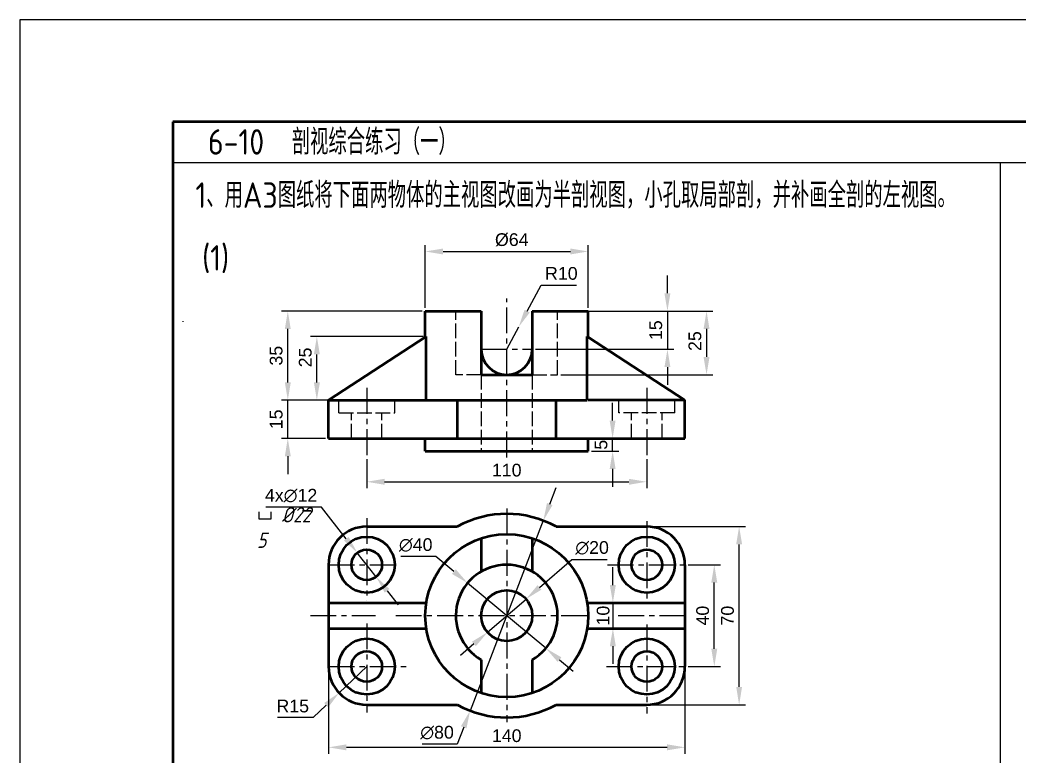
# Model space of a CAD drawing. Header units: millimetres. Extents: x 1492 to 3123, y 858 to 2069.
# Drawn here: x 2344.8 to 2541, y 1293.5 to 1438.1 of the extents above; entities that cross this region are included whole.
import ezdxf

# ---------------------------------------------------------------- set-up
doc = ezdxf.new("R2010")
doc.units = ezdxf.units.MM
doc.header["$LTSCALE"] = 0.8
doc.linetypes.add('ACAD_ISO02W100', pattern=[15, 12, -3])
doc.linetypes.add('CENTER', pattern=[50.8, 31.75, -6.35, 6.35, -6.35])
for name, color, linetype in [('3中心线层', 1, 'CENTER'), ('4虚线层', 6, 'ACAD_ISO02W100'), ('中心线', 7, 'CENTER'), ('尺寸标注', 250, 'Continuous'), ('文字', 7, 'Continuous'), ('细实线', 7, 'Continuous')]:
    doc.layers.add(name, color=color, linetype=linetype)
doc.layers.add('粗实线', color=7, linetype='Continuous', lineweight=53)
doc.styles.get("Standard").update_dxf_attribs({"font": 'ARIAL.TTF'})
doc.styles.add('汉字', font='gbenor.shx', dxfattribs={"height": 5, "bigfont": 'gbcbig.shx'})
doc.dimstyles.new('副本 ISO-26', dxfattribs={"dimtxt": 2.5, "dimasz": 3.5, "dimexe": 1.25, "dimexo": 0.625, "dimgap": 1, "dimtad": 1, "dimtoh": 1, "dimlfac": 2, "dimtxsty": 'Standard', "dimcen": 2.5, "dimadec": 0, "dimazin": 0, "dimtfac": 1, "dimtmove": 0, "dimatfit": 1, "dimfxl": 0, "dimarcsym": 0})

# ---------------------------------------------------------------- blocks, each defined once
blk = doc.blocks.new('*D32')
at = {"layer": 'Defpoints', "color": 0}
for p in [(2411.07, 1333.41), (2414.77, 1328.68)]:
    blk.add_point(p, dxfattribs=at)
at = {"layer": '尺寸标注', "color": 0, "lineweight": -2}
for p, q in [((2404.06, 1342.36), (2393.09, 1342.36)), ((2408.91, 1336.16), (2404.06, 1342.36)), ((2414.77, 1328.68), (2411.07, 1333.41)), ((2416.93, 1325.93), (2419.09, 1323.17))]:
    blk.add_line(p, q, dxfattribs=at)
at = {"layer": '尺寸标注', "color": 0}
for points in [[(2409.37, 1336.52), (2408.46, 1335.8), (2411.07, 1333.41)], [(2417.39, 1326.29), (2416.47, 1325.57), (2414.77, 1328.68)]]:
    blk.add_solid(points, dxfattribs=at)
at = {"layer": '尺寸标注', "color": 0, "insert": (2398.07, 1344.62), "char_height": 2.5, "attachment_point": 5}
blk.add_mtext('4x∅12', dxfattribs=at)
blk = doc.blocks.new('*D67')
at = {"layer": 'Defpoints', "color": 0}
for p in [(2475.42, 1331.05), (2481.19, 1331.05), (2475.42, 1311.05)]:
    blk.add_point(p, dxfattribs=at)
at = {"layer": '尺寸标注', "color": 0, "lineweight": -2}
for p, q in [((2476.05, 1331.05), (2482.44, 1331.05)), ((2481.19, 1314.55), (2481.19, 1327.55)), ((2476.05, 1311.05), (2482.44, 1311.05))]:
    blk.add_line(p, q, dxfattribs=at)
at = {"layer": '尺寸标注', "color": 0}
for points in [[(2480.6, 1327.55), (2481.77, 1327.55), (2481.19, 1331.05)], [(2480.6, 1314.55), (2481.77, 1314.55), (2481.19, 1311.05)]]:
    blk.add_solid(points, dxfattribs=at)
at = {"layer": '尺寸标注', "color": 0, "insert": (2478.91, 1321.05), "char_height": 2.5, "attachment_point": 5, "rotation": 90}
blk.add_mtext('40', dxfattribs=at)
blk = doc.blocks.new('*D68')
at = {"layer": 'Defpoints', "color": 0}
for p in [(2467.92, 1338.55), (2486.07, 1338.55), (2467.92, 1303.55)]:
    blk.add_point(p, dxfattribs=at)
at = {"layer": '尺寸标注', "color": 0, "lineweight": -2}
for p, q in [((2468.55, 1338.55), (2487.32, 1338.55)), ((2486.07, 1307.05), (2486.07, 1335.05)), ((2468.55, 1303.55), (2487.32, 1303.55))]:
    blk.add_line(p, q, dxfattribs=at)
at = {"layer": '尺寸标注', "color": 0}
for points in [[(2485.49, 1335.05), (2486.65, 1335.05), (2486.07, 1338.55)], [(2485.49, 1307.05), (2486.65, 1307.05), (2486.07, 1303.55)]]:
    blk.add_solid(points, dxfattribs=at)
at = {"layer": '尺寸标注', "color": 0, "insert": (2483.79, 1321.05), "char_height": 2.5, "attachment_point": 5, "rotation": 90}
blk.add_mtext('70', dxfattribs=at)
blk = doc.blocks.new('*D69')
at = {"layer": 'Defpoints', "color": 0}
for p in [(2405.42, 1311.05), (2475.42, 1311.05), (2475.42, 1295.18)]:
    blk.add_point(p, dxfattribs=at)
at = {"layer": '尺寸标注', "color": 0, "lineweight": -2}
for p, q in [((2405.42, 1310.42), (2405.42, 1293.93)), ((2475.42, 1310.42), (2475.42, 1293.93)), ((2408.92, 1295.18), (2471.92, 1295.18))]:
    blk.add_line(p, q, dxfattribs=at)
at = {"layer": '尺寸标注', "color": 0}
for points in [[(2408.92, 1295.76), (2408.92, 1294.59), (2405.42, 1295.18)], [(2471.92, 1295.76), (2471.92, 1294.59), (2475.42, 1295.18)]]:
    blk.add_solid(points, dxfattribs=at)
at = {"layer": '尺寸标注', "color": 0, "insert": (2440.42, 1297.45), "char_height": 2.5, "attachment_point": 5}
blk.add_mtext('140', dxfattribs=at)
blk = doc.blocks.new('*D70')
at = {"layer": 'Defpoints', "color": 0}
for p in [(2412.92, 1352.43), (2467.92, 1352.43), (2467.92, 1347.35)]:
    blk.add_point(p, dxfattribs=at)
at = {"layer": '尺寸标注', "color": 0, "lineweight": -2}
for p, q in [((2412.92, 1351.8), (2412.92, 1346.1)), ((2467.92, 1351.8), (2467.92, 1346.1)), ((2416.42, 1347.35), (2464.42, 1347.35))]:
    blk.add_line(p, q, dxfattribs=at)
at = {"layer": '尺寸标注', "color": 0}
for points in [[(2416.42, 1347.93), (2416.42, 1346.76), (2412.92, 1347.35)], [(2464.42, 1347.93), (2464.42, 1346.76), (2467.92, 1347.35)]]:
    blk.add_solid(points, dxfattribs=at)
at = {"layer": '尺寸标注', "color": 0, "insert": (2440.42, 1349.62), "char_height": 2.5, "attachment_point": 5}
blk.add_mtext('110', dxfattribs=at)
blk = doc.blocks.new('*D71')
at = {"layer": 'Defpoints', "color": 0}
for p in [(2457.05, 1355.87), (2461.22, 1355.87), (2456.42, 1353.37)]:
    blk.add_point(p, dxfattribs=at)
at = {"layer": '尺寸标注', "color": 0, "lineweight": -2}
for p, q in [((2461.22, 1359.37), (2461.22, 1362.87)), ((2457.67, 1355.87), (2462.47, 1355.87)), ((2461.22, 1353.37), (2461.22, 1355.87)), ((2457.05, 1353.37), (2462.47, 1353.37)), ((2461.22, 1349.87), (2461.22, 1346.37))]:
    blk.add_line(p, q, dxfattribs=at)
at = {"layer": '尺寸标注', "color": 0}
for points in [[(2460.64, 1359.37), (2461.8, 1359.37), (2461.22, 1355.87)], [(2460.64, 1349.87), (2461.8, 1349.87), (2461.22, 1353.37)]]:
    blk.add_solid(points, dxfattribs=at)
at = {"layer": '尺寸标注', "color": 0, "insert": (2458.95, 1354.62), "char_height": 2.5, "attachment_point": 5, "rotation": 90}
blk.add_mtext('5', dxfattribs=at)
blk = doc.blocks.new('*D72')
at = {"layer": 'Defpoints', "color": 0}
for p in [(2397.42, 1363.37), (2405.42, 1363.37), (2405.42, 1355.87)]:
    blk.add_point(p, dxfattribs=at)
at = {"layer": '尺寸标注', "color": 0, "lineweight": -2}
for p, q in [((2397.42, 1366.87), (2397.42, 1370.37)), ((2404.8, 1363.37), (2396.17, 1363.37)), ((2397.42, 1355.87), (2397.42, 1363.37)), ((2404.8, 1355.87), (2396.17, 1355.87)), ((2397.42, 1352.37), (2397.42, 1348.87))]:
    blk.add_line(p, q, dxfattribs=at)
at = {"layer": '尺寸标注', "color": 0}
for points in [[(2396.84, 1366.87), (2398, 1366.87), (2397.42, 1363.37)], [(2396.84, 1352.37), (2398, 1352.37), (2397.42, 1355.87)]]:
    blk.add_solid(points, dxfattribs=at)
at = {"layer": '尺寸标注', "color": 0, "insert": (2395.15, 1359.62), "char_height": 2.5, "attachment_point": 5, "rotation": 90}
blk.add_mtext('15', dxfattribs=at)
blk = doc.blocks.new('*D73')
at = {"layer": 'Defpoints', "color": 0}
for p in [(2397.42, 1380.87), (2424.42, 1380.87), (2405.42, 1363.37)]:
    blk.add_point(p, dxfattribs=at)
at = {"layer": '尺寸标注', "color": 0, "lineweight": -2}
for p, q in [((2423.8, 1380.87), (2396.17, 1380.87)), ((2397.42, 1366.87), (2397.42, 1377.37)), ((2404.8, 1363.37), (2396.17, 1363.37))]:
    blk.add_line(p, q, dxfattribs=at)
at = {"layer": '尺寸标注', "color": 0}
for points in [[(2396.84, 1377.37), (2398, 1377.37), (2397.42, 1380.87)], [(2396.84, 1366.87), (2398, 1366.87), (2397.42, 1363.37)]]:
    blk.add_solid(points, dxfattribs=at)
at = {"layer": '尺寸标注', "color": 0, "insert": (2395.14, 1372.12), "char_height": 2.5, "attachment_point": 5, "rotation": 90}
blk.add_mtext('35', dxfattribs=at)
blk = doc.blocks.new('*D75')
at = {"layer": 'Defpoints', "color": 0}
for p in [(2447.61, 1339.71), (2433.23, 1302.38)]:
    blk.add_point(p, dxfattribs=at)
at = {"layer": '尺寸标注', "color": 0, "lineweight": -2}
for p, q in [((2448.87, 1342.97), (2450.13, 1346.24)), ((2447.61, 1339.71), (2433.23, 1302.38)), ((2431.98, 1299.12), (2430.69, 1295.79)), ((2430.69, 1295.79), (2423.79, 1295.79))]:
    blk.add_line(p, q, dxfattribs=at)
at = {"layer": '尺寸标注', "color": 0}
for points in [[(2448.33, 1343.18), (2449.42, 1342.77), (2447.61, 1339.71)], [(2431.43, 1299.33), (2432.52, 1298.91), (2433.23, 1302.38)]]:
    blk.add_solid(points, dxfattribs=at)
at = {"layer": '尺寸标注', "color": 0, "insert": (2426.74, 1298.06), "char_height": 2.5, "attachment_point": 5}
blk.add_mtext('∅80', dxfattribs=at)
blk = doc.blocks.new('*D77')
at = {"layer": 'Defpoints', "color": 0}
for p in [(2412.92, 1311.05), (2407.49, 1305.87)]:
    blk.add_point(p, dxfattribs=at)
at = {"layer": '尺寸标注', "color": 0, "lineweight": -2}
for p, q in [((2412.92, 1311.05), (2407.49, 1305.87)), ((2404.96, 1303.46), (2402.38, 1301.01)), ((2402.38, 1301.01), (2395.39, 1301.01))]:
    blk.add_line(p, q, dxfattribs=at)
at = {"layer": '尺寸标注', "color": 0}
blk.add_solid([(2404.56, 1303.88), (2405.36, 1303.04), (2407.49, 1305.87)], dxfattribs=at)
at = {"layer": '尺寸标注', "color": 0, "insert": (2398.39, 1303.28), "char_height": 2.5, "attachment_point": 5}
blk.add_mtext('R15', dxfattribs=at)
blk = doc.blocks.new('*D78')
at = {"layer": 'Defpoints', "color": 0}
for p in [(2456.42, 1323.55), (2456.42, 1318.55), (2461.27, 1318.55)]:
    blk.add_point(p, dxfattribs=at)
at = {"layer": '尺寸标注', "color": 0, "lineweight": -2}
for p, q in [((2461.27, 1327.05), (2461.27, 1330.55)), ((2457.05, 1323.55), (2462.52, 1323.55)), ((2461.27, 1323.55), (2461.27, 1318.55)), ((2457.05, 1318.55), (2462.52, 1318.55)), ((2461.27, 1315.05), (2461.27, 1311.55))]:
    blk.add_line(p, q, dxfattribs=at)
at = {"layer": '尺寸标注', "color": 0}
for points in [[(2460.68, 1327.05), (2461.85, 1327.05), (2461.27, 1323.55)], [(2460.68, 1315.05), (2461.85, 1315.05), (2461.27, 1318.55)]]:
    blk.add_solid(points, dxfattribs=at)
at = {"layer": '尺寸标注', "color": 0, "insert": (2459.36, 1321.05), "char_height": 2.5, "attachment_point": 5, "rotation": 90}
blk.add_mtext('10', dxfattribs=at)
blk = doc.blocks.new('*D79')
at = {"layer": 'Defpoints', "color": 0}
for p in [(2445.42, 1380.87), (2445.42, 1373.37), (2471.99, 1373.37)]:
    blk.add_point(p, dxfattribs=at)
at = {"layer": '尺寸标注', "color": 0, "lineweight": -2}
for p, q in [((2471.99, 1384.37), (2471.99, 1387.87)), ((2446.05, 1380.87), (2473.24, 1380.87)), ((2471.99, 1380.87), (2471.99, 1373.37)), ((2446.05, 1373.37), (2473.24, 1373.37)), ((2471.99, 1369.87), (2471.99, 1366.37))]:
    blk.add_line(p, q, dxfattribs=at)
at = {"layer": '尺寸标注', "color": 0}
for points in [[(2471.4, 1384.37), (2472.57, 1384.37), (2471.99, 1380.87)], [(2471.4, 1369.87), (2472.57, 1369.87), (2471.99, 1373.37)]]:
    blk.add_solid(points, dxfattribs=at)
at = {"layer": '尺寸标注', "color": 0, "insert": (2469.71, 1377.12), "char_height": 2.5, "attachment_point": 5, "rotation": 90}
blk.add_mtext('15', dxfattribs=at)
blk = doc.blocks.new('*D80')
at = {"layer": 'Defpoints', "color": 0}
for p in [(2445.42, 1380.87), (2450.42, 1368.37), (2479.67, 1368.37)]:
    blk.add_point(p, dxfattribs=at)
at = {"layer": '尺寸标注', "color": 0, "lineweight": -2}
for p, q in [((2446.05, 1380.87), (2480.92, 1380.87)), ((2479.67, 1377.37), (2479.67, 1371.87)), ((2451.05, 1368.37), (2480.92, 1368.37))]:
    blk.add_line(p, q, dxfattribs=at)
at = {"layer": '尺寸标注', "color": 0}
for points in [[(2479.08, 1377.37), (2480.25, 1377.37), (2479.67, 1380.87)], [(2479.08, 1371.87), (2480.25, 1371.87), (2479.67, 1368.37)]]:
    blk.add_solid(points, dxfattribs=at)
at = {"layer": '尺寸标注', "color": 0, "insert": (2477.39, 1374.98), "char_height": 2.5, "attachment_point": 5, "rotation": 90}
blk.add_mtext('25', dxfattribs=at)
blk = doc.blocks.new('*D81')
at = {"layer": 'Defpoints', "color": 0}
for p in [(2403.13, 1375.87), (2424.62, 1375.87), (2424.62, 1363.37)]:
    blk.add_point(p, dxfattribs=at)
at = {"layer": '尺寸标注', "color": 0, "lineweight": -2}
for p, q in [((2423.99, 1375.87), (2401.88, 1375.87)), ((2403.13, 1366.87), (2403.13, 1372.37)), ((2423.99, 1363.37), (2401.88, 1363.37))]:
    blk.add_line(p, q, dxfattribs=at)
at = {"layer": '尺寸标注', "color": 0}
for points in [[(2402.55, 1372.37), (2403.72, 1372.37), (2403.13, 1375.87)], [(2402.55, 1366.87), (2403.72, 1366.87), (2403.13, 1363.37)]]:
    blk.add_solid(points, dxfattribs=at)
at = {"layer": '尺寸标注', "color": 0, "insert": (2400.86, 1371.77), "char_height": 2.5, "attachment_point": 5, "rotation": 90}
blk.add_mtext('25', dxfattribs=at)
blk = doc.blocks.new('*D82')
at = {"layer": 'Defpoints', "color": 0}
for p in [(2456.42, 1392.59), (2424.42, 1380.87), (2456.42, 1380.87)]:
    blk.add_point(p, dxfattribs=at)
at = {"layer": '尺寸标注', "color": 0, "lineweight": -2}
for p, q in [((2424.42, 1381.49), (2424.42, 1393.84)), ((2456.42, 1381.49), (2456.42, 1393.84)), ((2427.92, 1392.59), (2452.92, 1392.59))]:
    blk.add_line(p, q, dxfattribs=at)
at = {"layer": '尺寸标注', "color": 0}
for points in [[(2427.92, 1393.17), (2427.92, 1392.01), (2424.42, 1392.59)], [(2452.92, 1393.17), (2452.92, 1392.01), (2456.42, 1392.59)]]:
    blk.add_solid(points, dxfattribs=at)
at = {"layer": '尺寸标注', "color": 0, "insert": (2441.41, 1394.87), "char_height": 2.5, "attachment_point": 5}
blk.add_mtext('%%c64', dxfattribs=at)
blk = doc.blocks.new('*D83')
at = {"layer": 'Defpoints', "color": 0}
for p in [(2432.74, 1327.45), (2448.11, 1314.64)]:
    blk.add_point(p, dxfattribs=at)
at = {"layer": '尺寸标注', "color": 0, "lineweight": -2}
for p, q in [((2426.5, 1332.65), (2419.6, 1332.65)), ((2430.05, 1329.69), (2426.5, 1332.65)), ((2448.11, 1314.64), (2432.74, 1327.45)), ((2450.79, 1312.4), (2453.48, 1310.16))]:
    blk.add_line(p, q, dxfattribs=at)
at = {"layer": '尺寸标注', "color": 0}
for points in [[(2430.43, 1330.14), (2429.68, 1329.24), (2432.74, 1327.45)], [(2451.17, 1312.85), (2450.42, 1311.96), (2448.11, 1314.64)]]:
    blk.add_solid(points, dxfattribs=at)
at = {"layer": '尺寸标注', "color": 0, "insert": (2422.55, 1334.92), "char_height": 2.5, "attachment_point": 5}
blk.add_mtext('∅40', dxfattribs=at)
blk = doc.blocks.new('*D84')
at = {"layer": 'Defpoints', "color": 0}
for p in [(2444.21, 1324.31), (2436.64, 1317.78)]:
    blk.add_point(p, dxfattribs=at)
at = {"layer": '尺寸标注', "color": 0, "lineweight": -2}
for p, q in [((2446.86, 1326.59), (2453.24, 1332.09)), ((2453.24, 1332.09), (2460.14, 1332.09)), ((2436.64, 1317.78), (2444.21, 1324.31)), ((2433.98, 1315.5), (2431.33, 1313.21))]:
    blk.add_line(p, q, dxfattribs=at)
at = {"layer": '尺寸标注', "color": 0}
for points in [[(2446.48, 1327.04), (2447.24, 1326.15), (2444.21, 1324.31)], [(2433.6, 1315.94), (2434.36, 1315.05), (2436.64, 1317.78)]]:
    blk.add_solid(points, dxfattribs=at)
at = {"layer": '尺寸标注', "color": 0, "insert": (2457.19, 1334.36), "char_height": 2.5, "attachment_point": 5}
blk.add_mtext('∅20', dxfattribs=at)
blk = doc.blocks.new('*D118')
at = {"layer": 'Defpoints', "color": 0}
for p in [(2442.78, 1377.78), (2440.42, 1373.37)]:
    blk.add_point(p, dxfattribs=at)
at = {"layer": '尺寸标注', "color": 0, "lineweight": -2}
for p, q in [((2444.43, 1380.87), (2447.17, 1385.99)), ((2447.17, 1385.99), (2454.13, 1385.99)), ((2440.42, 1373.37), (2442.78, 1377.78))]:
    blk.add_line(p, q, dxfattribs=at)
at = {"layer": '尺寸标注', "color": 0}
blk.add_solid([(2443.92, 1381.14), (2444.94, 1380.59), (2442.78, 1377.78)], dxfattribs=at)
at = {"layer": '尺寸标注', "color": 0, "insert": (2451.15, 1388.27), "char_height": 2.5, "attachment_point": 5}
blk.add_mtext('R10', dxfattribs=at)

msp = doc.modelspace()

# ---------------------------------------------------------------- linework, layer by layer
at = {"layer": '3中心线层', "color": 7, "ltscale": 0.2}
for p, q in [((2440.423, 1352.1339), (2440.423, 1383.3505)), ((2435.423, 1373.369), (2445.423, 1373.369)), ((2412.923, 1365.8044), (2412.923, 1352.4264)), ((2467.923, 1365.8044), (2467.923, 1352.4264)), ((2412.923, 1340.2303), (2412.923, 1323.947)), ((2440.423, 1342.1092), (2440.423, 1300.1422)), ((2467.923, 1339.6272), (2467.923, 1324.148)), ((2405.423, 1331.0457), (2418.423, 1331.0457)), ((2460.2112, 1331.0457), (2475.423, 1331.0457)), ((2401.8594, 1321.0457), (2414.6168, 1321.0457)), ((2418.6271, 1321.0457), (2456.423, 1321.0457)), ((2462.3256, 1321.0457), (2475.8965, 1321.0457)), ((2412.923, 1319.5243), (2412.923, 1302.0348)), ((2467.923, 1319.3233), (2467.923, 1301.8338)), ((2405.423, 1311.0457), (2420.7734, 1311.0457)), ((2460.01, 1311.0457), (2475.423, 1311.0457))]:
    msp.add_line(p, q, dxfattribs=at)
at = {"layer": '4虚线层', "color": 7, "ltscale": 0.3}
for p, q in [((2430.423, 1368.369), (2430.423, 1380.869)), ((2450.423, 1368.369), (2450.423, 1380.869)), ((2435.423, 1368.369), (2430.423, 1368.369)), ((2435.423, 1368.369), (2435.423, 1353.369)), ((2445.423, 1368.369), (2445.423, 1353.369)), ((2445.423, 1368.369), (2450.423, 1368.369)), ((2407.423, 1360.869), (2407.423, 1363.369)), ((2418.423, 1360.869), (2418.423, 1363.369)), ((2462.423, 1360.869), (2462.423, 1363.369)), ((2473.423, 1360.869), (2473.423, 1363.369)), ((2407.423, 1360.869), (2418.423, 1360.869)), ((2409.923, 1355.869), (2409.923, 1360.869)), ((2415.923, 1355.869), (2415.923, 1360.869)), ((2473.423, 1360.869), (2462.423, 1360.869)), ((2464.923, 1355.869), (2464.923, 1360.869)), ((2470.923, 1355.869), (2470.923, 1360.869))]:
    msp.add_line(p, q, dxfattribs=at)
at = {"layer": '中心线'}
msp.add_arc((2400.5882, 1385.7846), 24.7803, 196.127945, 196.38, dxfattribs=at)
at = {"layer": '尺寸标注', "color": 7}
msp.add_line((2457.048, 1355.869), (2462.5097, 1355.869), dxfattribs=at)
at = {"layer": '尺寸标注', "lineweight": 30}
msp.add_lwpolyline([(2400.3312, 1341.6596), (2402.0244, 1341.6596)], dxfattribs=at)
msp.add_lwpolyline([(2401.1778, 1341.6596, 0, 0, 0), (2401.1778, 1340.7983, 0.8, 0, 0), (2401.1778, 1339.3171, 0, 0, 0)], format="xyseb", dxfattribs=at)
at = {"layer": '粗实线', "color": 7}
for p, q in [((2699.8208, 1418.0687), (2374.8208, 1418.0687)), ((2374.8208, 1418.0687), (2374.8208, 1190.0687)), ((2424.423, 1375.741), (2424.423, 1380.869)), ((2435.423, 1380.869), (2435.423, 1368.369)), ((2445.423, 1380.869), (2445.423, 1368.369)), ((2456.423, 1375.741), (2456.423, 1380.869)), ((2405.423, 1363.369), (2424.6195, 1375.869)), ((2424.6195, 1363.369), (2424.6195, 1375.869)), ((2456.2264, 1363.369), (2456.2264, 1375.869)), ((2475.423, 1363.369), (2456.423, 1375.741)), ((2435.423, 1368.369), (2445.423, 1368.369)), ((2405.423, 1363.369), (2456.2264, 1363.369)), ((2405.423, 1355.869), (2405.423, 1363.369)), ((2430.7405, 1355.869), (2430.7405, 1363.369)), ((2450.1054, 1355.869), (2450.1054, 1363.369)), ((2475.423, 1363.369), (2456.423, 1363.369)), ((2475.423, 1355.869), (2475.423, 1363.369)), ((2405.423, 1355.869), (2456.423, 1355.869)), ((2424.423, 1353.369), (2424.423, 1355.869)), ((2456.423, 1353.369), (2456.423, 1355.869)), ((2456.423, 1355.869), (2475.423, 1355.869)), ((2424.423, 1353.369), (2456.423, 1353.369)), ((2412.923, 1338.5457), (2430.7405, 1338.5457)), ((2450.1054, 1338.5457), (2467.923, 1338.5457)), ((2435.423, 1336.2444), (2435.423, 1329.7059)), ((2445.423, 1336.2444), (2445.423, 1329.7059)), ((2405.423, 1331.0457), (2405.423, 1311.0457)), ((2475.423, 1331.0457), (2475.423, 1311.0457)), ((2405.423, 1323.5457), (2424.6195, 1323.5457)), ((2456.423, 1323.5457), (2475.423, 1323.5457)), ((2405.423, 1318.5457), (2424.6195, 1318.5457)), ((2456.2264, 1318.5457), (2475.423, 1318.5457)), ((2435.423, 1312.3854), (2435.423, 1305.847)), ((2445.423, 1312.3854), (2445.423, 1305.847)), ((2412.923, 1303.5457), (2430.7405, 1303.5457)), ((2450.1054, 1303.5457), (2467.923, 1303.5457))]:
    msp.add_line(p, q, dxfattribs=at)
at = {"layer": '粗实线'}
for p, q in [((2424.423, 1380.869), (2435.423, 1380.869)), ((2445.423, 1380.869), (2456.423, 1380.869)), ((2475.423, 1355.869), (2475.423, 1363.369))]:
    msp.add_line(p, q, dxfattribs=at)
at = {"layer": '粗实线', "color": 7}
for centre, radius in [((2412.923, 1331.0457), 5.5), ((2440.423, 1321.0457), 16), ((2467.923, 1331.0457), 5.5), ((2412.923, 1331.0457), 3), ((2467.923, 1331.0457), 3), ((2440.423, 1321.0457), 5), ((2412.923, 1311.0457), 5.5), ((2467.923, 1311.0457), 5.5), ((2412.923, 1311.0457), 3), ((2467.923, 1311.0457), 3)]:
    msp.add_circle(centre, radius, dxfattribs=at)
at = {"layer": '粗实线'}
msp.add_arc((2440.423, 1373.369), 5, 180, 0, dxfattribs=at)
at = {"layer": '粗实线', "color": 7}
for centre, radius, start, end in [((2440.423, 1321.0457), 20, 61.044976, 118.955024), ((2412.923, 1331.0457), 7.5, 90, 180), ((2467.923, 1331.0457), 7.5, 0, 90), ((2440.423, 1321.0457), 10, 300, 240), ((2412.923, 1311.0457), 7.5, 180, 270), ((2467.923, 1311.0457), 7.5, 270, 0), ((2440.423, 1321.0457), 20, 241.044976, 298.955024)]:
    msp.add_arc(centre, radius, start, end, dxfattribs=at)
at = {"layer": '细实线', "color": 7}
for p, q in [((2716.8208, 1438.0687), (2344.8208, 1438.0687)), ((2344.8208, 1438.0687), (2344.8208, 1173.0687)), ((2374.8208, 1410.0687), (2699.8208, 1410.0687)), ((2537.3208, 1410.0687), (2537.3208, 1190.0687))]:
    msp.add_line(p, q, dxfattribs=at)
at = {"layer": '细实线'}
for p, q in [((2391.8014, 1340.0216), (2391.8014, 1341.455)), ((2394.1057, 1341.455), (2394.1057, 1340.0216)), ((2394.1057, 1340.0216), (2391.8014, 1340.0216))]:
    msp.add_line(p, q, dxfattribs=at)

# ---------------------------------------------------------------- texts
at = {"layer": '尺寸标注', "color": 7, "insert": (2391.3602, 1342.3638), "char_height": 3, "attachment_point": 1}
msp.add_mtext_dynamic_manual_height_columns('{\\Fgbeitc,gbcbig|c0;   %%C\\Fgbeitc,gbcbig|c134;22 \\fCATIA Symbols|b0|i0|c2|p2; \\Fgbeitc,gbcbig|c0;5}', width=13.12996, gutter_width=25, heights=[0], dxfattribs=at)
at = {"layer": '文字', "color": 7, "insert": (2376.3208, 1414.0687), "char_height": 5, "width": 313.5, "attachment_point": 4, "style": '汉字'}
msp.add_mtext('  6-10  剖视综合练习（一）', dxfattribs=at)
at = {"layer": '文字', "color": 7, "insert": (2379.2818, 1406.1619), "char_height": 5, "attachment_point": 1, "style": '汉字'}
msp.add_mtext_dynamic_manual_height_columns('1、用A3图纸将下面两物体的主视图改画为半剖视图，小孔取局部剖，并补画全剖的左视图。', width=282.527337, gutter_width=25, heights=[0], dxfattribs=at)
at = {"layer": '细实线', "color": 7, "insert": (2380.5934, 1393.8384), "char_height": 5, "attachment_point": 1, "style": '汉字'}
msp.add_mtext_dynamic_manual_height_columns('(1)', width=12.697354, gutter_width=25, heights=[0], dxfattribs=at)

# ---------------------------------------------------------------- dimensions: what is measured, and where the dimension line sits
at = {"layer": '尺寸标注', "color": 7}
dim = msp.add_linear_dim(base=(2456.423, 1392.5893), p1=(2424.423, 1380.869), p2=(2456.423, 1380.869), text='%%c64', dimstyle='副本 ISO-26', dxfattribs=at)
dim.commit()
dim.dimension.update_dxf_attribs({"geometry": '*D82', "text_midpoint": (2441.4051, 1392.5893), "dimtype": 160})
at = {"layer": '尺寸标注'}
dim = msp.add_radius_dim(center=(2440.423, 1373.369), mpoint=(2442.7799, 1377.7786), dimstyle='副本 ISO-26', dxfattribs=at)
dim.commit()
dim.dimension.update_dxf_attribs({"geometry": '*D118', "text_midpoint": (2451.1514, 1385.9898), "dimtype": 164})
at = {"layer": '尺寸标注', "color": 7}
for base, p1, p2, picture, middle in [((2471.9856, 1373.369), (2445.423, 1380.869), (2445.423, 1373.369), '*D79', (2471.9856, 1377.119)), ((2479.667, 1368.369), (2445.423, 1380.869), (2450.423, 1368.369), '*D80', (2479.667, 1374.9786)), ((2403.1323, 1375.869), (2424.6195, 1363.369), (2424.6195, 1375.869), '*D81', (2403.1323, 1371.77)), ((2461.2211, 1355.869), (2456.423, 1353.369), (2457.048, 1355.869), '*D71', (2461.2211, 1354.619))]:
    dim = msp.add_linear_dim(base=base, p1=p1, p2=p2, angle=90, dimstyle='副本 ISO-26', dxfattribs=at)
    dim.commit()
    dim.dimension.update_dxf_attribs({"geometry": picture, "text_midpoint": middle, "dimtype": 160})
for base, p1, p2, picture, middle in [((2397.4216, 1380.869), (2405.423, 1363.369), (2424.423, 1380.869), '*D73', (2395.1443, 1372.119)), ((2397.4216, 1363.369), (2405.423, 1355.869), (2405.423, 1363.369), '*D72', (2395.1452, 1359.619)), ((2486.0714, 1338.5457), (2467.923, 1303.5457), (2467.923, 1338.5457), '*D68', (2483.795, 1321.0457)), ((2481.1883, 1331.0457), (2475.423, 1311.0457), (2475.423, 1331.0457), '*D67', (2478.9119, 1321.0457))]:
    dim = msp.add_linear_dim(base=base, p1=p1, p2=p2, angle=90, dimstyle='副本 ISO-26', dxfattribs=at)
    dim.commit()
    dim.dimension.update_dxf_attribs({"geometry": picture, "text_midpoint": middle})
for base, p1, p2, picture, middle in [((2467.923, 1347.3463), (2412.923, 1352.4264), (2467.923, 1352.4264), '*D70', (2440.423, 1349.6227)), ((2475.423, 1295.1782), (2405.423, 1311.0457), (2475.423, 1311.0457), '*D69', (2440.423, 1297.4547))]:
    dim = msp.add_linear_dim(base=base, p1=p1, p2=p2, dimstyle='副本 ISO-26', dxfattribs=at)
    dim.commit()
    dim.dimension.update_dxf_attribs({"geometry": picture, "text_midpoint": middle})
dim = msp.add_diameter_dim_2p(p1=(2414.7731, 1328.6841), p2=(2411.0728, 1333.4072), text='4x<>', dimstyle='副本 ISO-26', dxfattribs=at)
dim.commit()
dim.dimension.update_dxf_attribs({"geometry": '*D32', "text_midpoint": (2398.0735, 1342.3638), "dimtype": 163})
for p1, p2, picture, middle in [((2447.6127, 1339.7087), (2433.2333, 1302.3827), '*D75', (2426.7416, 1295.7854)), ((2448.1054, 1314.6441), (2432.7405, 1327.4472), '*D83', (2422.5508, 1332.6464)), ((2436.6354, 1317.7816), (2444.2106, 1324.3097), '*D84', (2457.187, 1332.0884))]:
    dim = msp.add_diameter_dim_2p(p1=p1, p2=p2, dimstyle='副本 ISO-26', dxfattribs=at)
    dim.commit()
    dim.dimension.update_dxf_attribs({"geometry": picture, "text_midpoint": middle, "dimtype": 163})
dim = msp.add_linear_dim(base=(2461.2653, 1318.5457), p1=(2456.423, 1323.5457), p2=(2456.423, 1318.5457), angle=90, dimstyle='副本 ISO-26', override={"dimtmove": 2}, dxfattribs=at)
dim.commit()
dim.dimension.update_dxf_attribs({"geometry": '*D78', "text_midpoint": (2459.3645, 1321.0457), "dimtype": 160})
dim = msp.add_radius_dim(center=(2412.923, 1311.0457), mpoint=(2407.4931, 1305.8721), dimstyle='副本 ISO-26', dxfattribs=at)
dim.commit()
dim.dimension.update_dxf_attribs({"geometry": '*D77', "text_midpoint": (2398.3887, 1301.0051), "dimtype": 164})

doc.saveas('drawing.dxf')
